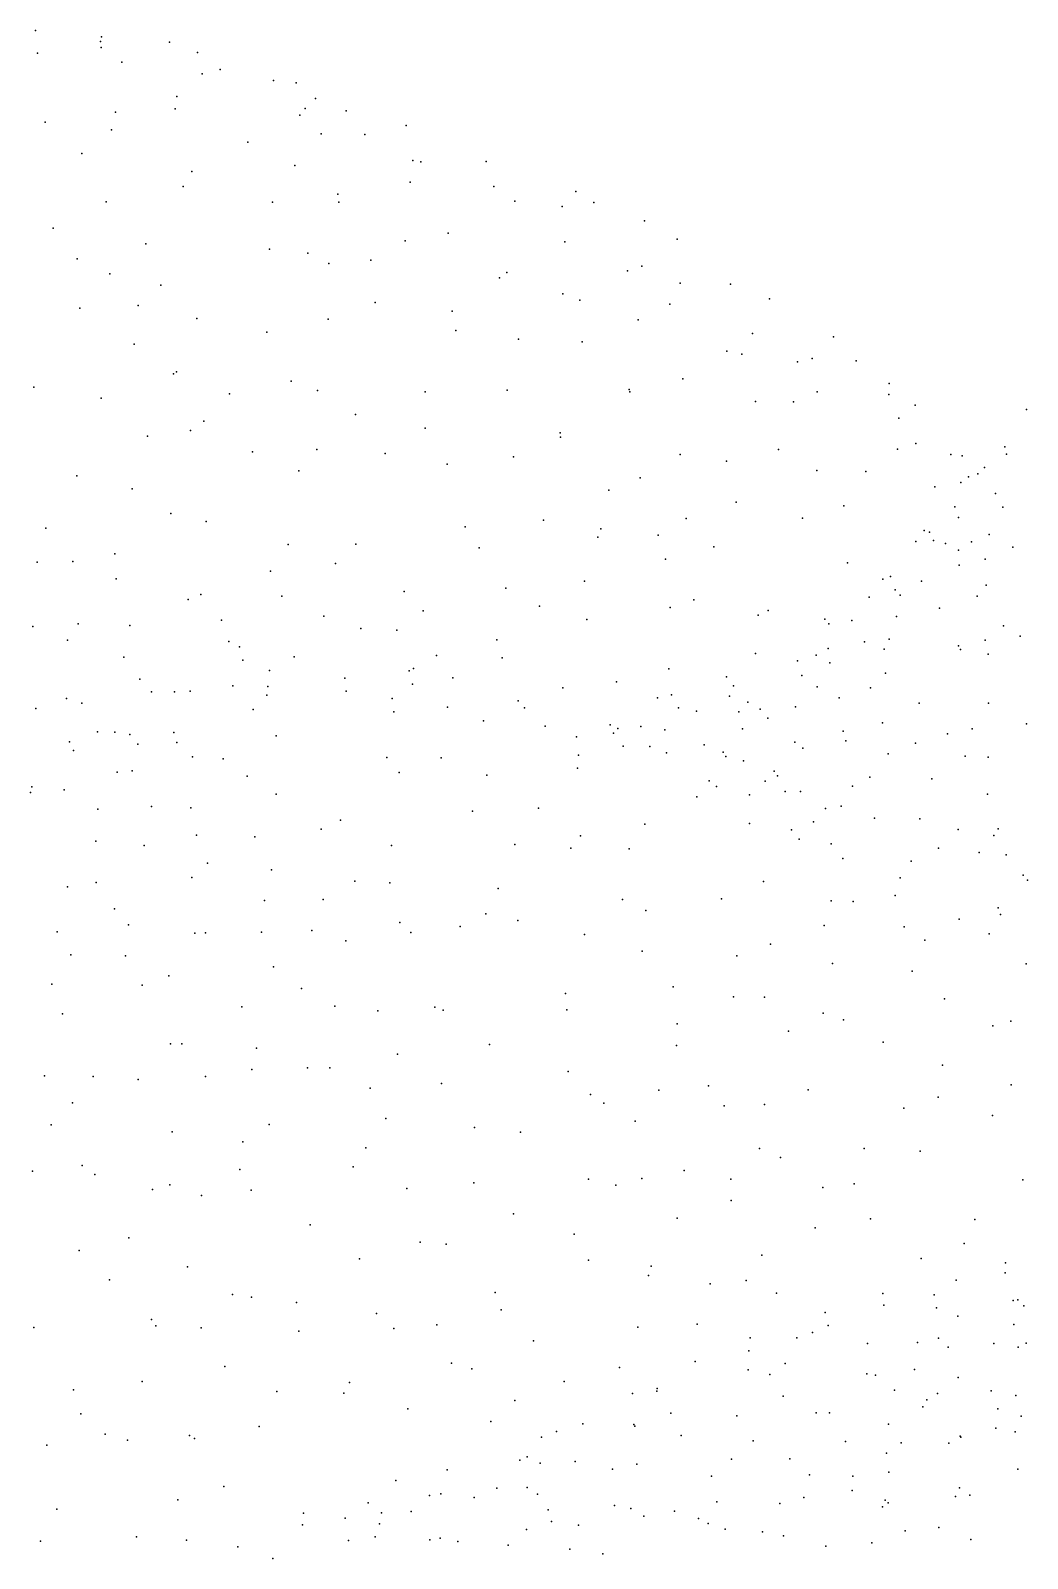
# Model space of a CAD drawing. Header units: metres. Extents: x -24.3 to 24.3, y -27.7 to 27.7.
# Drawn here: x -7.73 to -3.95, y 13.53 to 19.33 of the extents above; entities that cross this region are included whole.
import ezdxf

# ---------------------------------------------------------------- set-up
doc = ezdxf.new("R2010")
doc.units = ezdxf.units.M

msp = doc.modelspace()

# ---------------------------------------------------------------- linework, layer by layer
for p in [(-7.7073, 19.3287, 6.4156), (-7.461, 19.2878, 6.6773), (-7.4588, 19.2642, 6.1253), (-7.457, 19.305, 6.3663), (-7.199, 19.2846, 6.7644), (-7.7003, 19.243, 5.8133), (-7.3805, 19.2093, 6.8782), (-7.0934, 19.2458, 6.5571), (-7.0753, 19.1651, 6.1117), (-7.0078, 19.1809, 6.9347), (-6.8055, 19.1391, 6.3577), (-7.1712, 19.0788, 7.091), (-6.7194, 19.13, 6.6218), (-7.4042, 19.0188, 5.5226), (-7.1786, 19.0323, 5.6955), (-6.6845, 19.0333, 7.0728), (-6.6457, 19.0708, 6.1946), (-6.5293, 19.0237, 6.9187), (-7.6709, 18.9813, 7.186), (-6.7051, 19.0081, 5.9744), (-6.3025, 18.9684, 6.732), (-7.4196, 18.952, 7.2783), (-6.9029, 18.9046, 7.3617), (-6.6239, 18.9374, 7.3053), (-6.4583, 18.9343, 6.0218), (-7.5327, 18.8616, 5.3115), (-7.1148, 18.7934, 5.4161), (-6.7238, 18.817, 5.656), (-6.2769, 18.8357, 7.2159), (-6.2468, 18.8307, 6.0089), (-5.9987, 18.8321, 6.8792), (-7.1481, 18.7368, 7.5525), (-6.2862, 18.7536, 7.4586), (-5.9689, 18.7376, 7.1615), (-7.4404, 18.6789, 7.5073), (-6.8091, 18.677, 5.4385), (-6.5616, 18.7083, 7.5781), (-6.5568, 18.6776, 5.5448), (-5.8901, 18.6811, 6.0714), (-5.6588, 18.7175, 6.5098), (-5.5899, 18.6761, 6.8045), (-5.7105, 18.6615, 6.2166), (-7.6407, 18.5791, 7.4726), (-6.1428, 18.5594, 5.6333), (-5.3975, 18.6071, 6.464), (-7.2889, 18.52, 5.1268), (-6.8202, 18.4989, 7.7457), (-6.3062, 18.5308, 7.7463), (-5.6997, 18.5275, 7.3935), (-5.2735, 18.5368, 6.9316), (-7.5499, 18.462, 4.9797), (-6.675, 18.4845, 5.3332), (-6.5948, 18.4444, 7.8322), (-6.4359, 18.4575, 5.4028), (-7.4256, 18.4056, 7.6741), (-5.9484, 18.3898, 7.7736), (-5.9207, 18.4104, 5.5619), (-5.462, 18.4169, 5.9751), (-5.4078, 18.4349, 7.3213), (-7.2323, 18.3627, 7.7938), (-5.7077, 18.3297, 5.584), (-5.2626, 18.3702, 6.0848), (-5.0713, 18.3663, 6.2729), (-7.5399, 18.2749, 4.8336), (-7.3178, 18.2855, 4.9249), (-6.4199, 18.2971, 7.9797), (-6.1276, 18.2636, 5.3679), (-5.6427, 18.3058, 7.7184), (-5.3019, 18.2899, 7.5174), (-4.9242, 18.311, 6.946), (-7.0954, 18.2357, 4.9696), (-6.5974, 18.2341, 5.1591), (-5.4226, 18.2305, 5.7078), (-6.8304, 18.1845, 8.0098), (-6.1137, 18.1908, 8.0568), (-5.8759, 18.158, 5.413), (-5.6349, 18.1471, 7.898), (-4.9883, 18.1787, 7.3853), (-4.6808, 18.1665, 6.5332), (-7.3334, 18.1382, 7.8609), (-5.0862, 18.1116, 7.6363), (-5.0289, 18.1012, 5.9068), (-7.1735, 18.0338, 7.9934), (-4.8177, 18.0717, 6.0591), (-4.7626, 18.0845, 7.2764), (-4.5947, 18.0756, 6.3245), (-7.7135, 17.9761, 7.6732), (-7.1847, 18.0261, 4.783), (-6.7384, 17.998, 8.2233), (-5.2532, 18.0069, 5.6018), (-4.4704, 17.9894, 6.5391), (-7.4592, 17.9333, 4.6655), (-6.9721, 17.9508, 4.834), (-6.638, 17.9626, 4.9785), (-6.2293, 17.9573, 8.3028), (-5.9191, 17.9639, 8.2353), (-5.4561, 17.9662, 5.479), (-5.453, 17.9578, 8.0088), (-4.9774, 17.9216, 7.7513), (-4.8324, 17.9197, 5.8834), (-4.743, 17.9577, 7.5031), (-4.4713, 17.9473, 7.0648), (-6.4937, 17.8716, 8.4118), (-4.4337, 17.8584, 6.3234), (-4.3718, 17.9068, 6.8393), (-3.9495, 17.8903, 12.3582), (-7.1195, 17.8107, 4.7278), (-7.0692, 17.8468, 8.164), (-6.2295, 17.8199, 5.0775), (-5.7174, 17.8019, 8.3072), (-7.2828, 17.7896, 8.0145), (-5.7169, 17.7858, 5.2733), (-4.4379, 17.7405, 6.0713), (-4.3683, 17.7618, 7.4009), (-4.0318, 17.7487, 11.81), (-6.8848, 17.7306, 4.7846), (-6.6407, 17.7389, 4.8711), (-6.3821, 17.724, 8.5518), (-6.1463, 17.6834, 8.5551), (-5.8949, 17.7118, 8.4779), (-5.2623, 17.7198, 8.1499), (-5.0872, 17.6943, 5.5163), (-4.8898, 17.7395, 5.6787), (-4.2366, 17.7201, 6.6373), (-4.1937, 17.7148, 7.1413), (-4.0246, 17.7213, 12.6487), (-7.5511, 17.6397, 4.6034), (-6.7091, 17.6577, 8.5284), (-5.4149, 17.6317, 5.3235), (-4.7447, 17.6589, 7.8451), (-4.5583, 17.6559, 7.6995), (-4.1687, 17.6356, 12.4818), (-4.1334, 17.6471, 12.1317), (-4.108, 17.6706, 11.5782), (-7.3406, 17.5898, 8.1158), (-5.533, 17.585, 8.4462), (-4.2972, 17.5971, 7.5477), (-4.1988, 17.6136, 7.3471), (-4.0666, 17.5726, 12.8718), (-5.0497, 17.5392, 8.1964), (-4.6416, 17.5251, 5.7947), (-4.2214, 17.5211, 6.264), (-4.0395, 17.5202, 6.8025), (-7.195, 17.4961, 4.631), (-7.0602, 17.4655, 8.4495), (-5.7808, 17.4714, 5.0914), (-5.2402, 17.477, 8.3788), (-4.7985, 17.4783, 8.0724), (-4.2074, 17.481, 11.455), (-7.6692, 17.4407, 4.5547), (-6.0781, 17.4459, 4.9768), (-5.575, 17.4068, 8.6573), (-5.5637, 17.4381, 5.1882), (-5.3464, 17.4135, 5.297), (-4.3367, 17.4315, 12.5164), (-4.3164, 17.4249, 12.1718), (-4.3024, 17.3939, 7.7753), (-4.0909, 17.4166, 13.1491), (-7.4072, 17.3433, 4.5895), (-6.7493, 17.3782, 4.7255), (-6.4934, 17.3792, 4.814), (-6.0255, 17.3657, 8.8384), (-5.1352, 17.3698, 5.397), (-4.3693, 17.3902, 11.6424), (-4.2565, 17.3824, 12.8351), (-4.2068, 17.3565, 11.2618), (-4.1571, 17.3881, 7.6022), (-4.0009, 17.3684, 6.5327), (-7.7014, 17.3114, 7.7963), (-7.5668, 17.3138, 7.9917), (-6.8168, 17.2772, 8.8136), (-6.5697, 17.3065, 8.9685), (-5.3184, 17.3233, 8.5817), (-4.6286, 17.3091, 5.7058), (-4.2045, 17.3004, 6.1085), (-4.1061, 17.3233, 11.0384), (-7.4021, 17.2482, 8.2685), (-5.6257, 17.24, 8.8586), (-4.4935, 17.2469, 11.7804), (-4.4648, 17.257, 12.1481), (-4.3468, 17.2397, 5.9182), (-4.1024, 17.2239, 13.3075), (-7.1294, 17.1703, 8.7862), (-7.0802, 17.1892, 4.6489), (-6.7738, 17.1826, 9.0812), (-6.3095, 17.2007, 4.856), (-5.9233, 17.2132, 9.022), (-5.2111, 17.1686, 5.2983), (-4.5458, 17.1792, 12.5794), (-4.447, 17.2066, 8.0852), (-4.4279, 17.1862, 11.3763), (-4.1367, 17.1825, 10.8748), (-6.6148, 17.106, 9.5128), (-6.2373, 17.1269, 9.4555), (-5.7957, 17.1444, 5.0321), (-5.3005, 17.1391, 8.7546), (-4.9673, 17.1098, 5.4169), (-4.9292, 17.1278, 8.5321), (-4.4425, 17.1051, 5.7727), (-4.2791, 17.1369, 11.0458), (-7.7182, 17.0677, 7.9035), (-7.5464, 17.0776, 4.6065), (-7.3499, 17.0709, 8.6145), (-7.0019, 17.0916, 9.0924), (-6.4734, 17.0595, 4.7774), (-6.3375, 17.0541, 9.7515), (-5.6173, 17.0944, 9.0401), (-4.7137, 17.0947, 5.5653), (-4.6988, 17.0776, 8.41), (-4.6113, 17.0908, 12.2596), (-4.0358, 17.0694, 13.5133), (-7.587, 17.015, 8.1233), (-6.974, 17.0104, 9.3156), (-6.9342, 16.9905, 4.7013), (-5.9577, 17.0172, 4.9573), (-4.5641, 17.0088, 11.3348), (-4.4697, 17.0189, 8.2961), (-4.2067, 16.9939, 5.9404), (-4.1058, 17.015, 7.9853), (-3.9733, 17.0313, 6.2972), (-7.3734, 16.9514, 8.7962), (-6.9215, 16.9399, 9.6904), (-6.7272, 16.9524, 9.861), (-6.1871, 16.9569, 9.8877), (-5.938, 16.9484, 9.6094), (-4.9774, 16.9653, 8.7249), (-4.8171, 16.9372, 11.6386), (-4.7467, 16.9583, 11.9958), (-4.7015, 16.9845, 12.5517), (-4.6948, 16.9299, 12.7876), (-4.4894, 16.9808, 11.1199), (-4.1998, 16.9801, 13.3568), (-4.0946, 16.9621, 10.6298), (-6.8198, 16.9003, 10.1267), (-6.5341, 16.8714, 10.5525), (-6.2909, 16.8987, 10.4361), (-6.2739, 16.9076, 4.8275), (-6.1248, 16.8726, 10.1155), (-5.3055, 16.9067, 8.9898), (-5.0864, 16.877, 5.2805), (-4.801, 16.8813, 12.3055), (-4.4844, 16.8905, 13.0818), (-7.3121, 16.8682, 4.6722), (-7.2676, 16.8189, 9.2426), (-7.1805, 16.8196, 9.6075), (-7.1214, 16.8225, 9.8416), (-6.9588, 16.842, 10.3764), (-6.8266, 16.8401, 10.5709), (-6.5301, 16.822, 10.7817), (-6.2774, 16.8486, 10.6688), (-5.7077, 16.8345, 9.5818), (-5.5048, 16.8571, 9.3431), (-5.06, 16.8425, 11.4634), (-4.7431, 16.8381, 8.6772), (-4.5406, 16.8343, 5.5938), (-7.7066, 16.7563, 4.6675), (-7.5906, 16.7947, 8.385), (-7.5319, 16.777, 8.7072), (-6.8299, 16.8072, 10.8137), (-6.3556, 16.7948, 10.9149), (-6.1447, 16.7615, 11.0783), (-5.8766, 16.7855, 10.7136), (-5.8531, 16.7594, 10.31), (-5.3482, 16.7963, 5.1457), (-5.2953, 16.8084, 9.2222), (-5.2694, 16.7592, 11.385), (-5.0761, 16.803, 11.8194), (-5.006, 16.7799, 12.1623), (-4.8255, 16.7628, 11.0422), (-4.6596, 16.7966, 10.8297), (-4.3568, 16.776, 13.3197), (-4.0934, 16.7762, 8.1761), (-6.8822, 16.7529, 11.0904), (-6.3492, 16.7432, 11.1547), (-6.0089, 16.7096, 4.8946), (-5.2007, 16.7457, 11.132), (-5.0408, 16.743, 8.9864), (-4.9596, 16.7536, 12.462), (-4.9304, 16.7191, 12.7039), (-4.4947, 16.7014, 8.5784), (-3.9492, 16.6977, 6.0875), (-7.4722, 16.6675, 9.2279), (-7.4067, 16.6665, 9.5178), (-7.3495, 16.6577, 9.8677), (-7.1837, 16.6651, 10.5983), (-6.7947, 16.6526, 4.7787), (-5.7752, 16.6896, 11.44), (-5.6557, 16.6483, 5.0135), (-5.5288, 16.6941, 11.2351), (-5.5156, 16.663, 10.6472), (-5.4985, 16.6808, 10.0675), (-5.4116, 16.6886, 11.6442), (-5.3213, 16.675, 10.9321), (-5.0268, 16.6791, 10.7516), (-4.6444, 16.6697, 13.0644), (-4.2482, 16.6607, 10.4165), (-4.1555, 16.679, 13.6414), (-7.5792, 16.6302, 8.9516), (-7.5637, 16.5966, 4.7516), (-7.3191, 16.6214, 10.3275), (-7.1715, 16.6272, 10.9843), (-5.479, 16.6131, 11.8623), (-5.3783, 16.6127, 12.0646), (-5.3141, 16.5883, 12.336), (-5.1722, 16.6181, 12.5645), (-5.1002, 16.5911, 10.4901), (-4.8277, 16.628, 10.6404), (-4.7969, 16.6058, 5.3729), (-4.6349, 16.634, 8.7528), (-4.4734, 16.5838, 13.3384), (-4.3704, 16.6247, 5.6353), (-7.1118, 16.5725, 4.794), (-6.9964, 16.565, 11.4884), (-6.3748, 16.5703, 11.866), (-6.1697, 16.5689, 11.9588), (-5.6524, 16.5295, 12.3018), (-5.6481, 16.5789, 12.0508), (-5.0898, 16.5739, 9.429), (-5.0223, 16.5578, 12.8513), (-4.1821, 16.5748, 8.4167), (-4.0948, 16.5712, 5.846), (-7.3986, 16.5151, 10.8647), (-7.3407, 16.5196, 11.1034), (-6.9055, 16.499, 11.7823), (-6.3286, 16.5134, 4.8408), (-5.996, 16.5032, 12.2333), (-5.1522, 16.4819, 10.1108), (-4.9398, 16.4806, 5.1865), (-4.9067, 16.5187, 10.3633), (-4.8939, 16.5007, 9.1355), (-4.5438, 16.4959, 5.4933), (-4.3082, 16.4889, 8.5943), (-7.7265, 16.4371, 9.3668), (-7.7215, 16.4589, 9.1404), (-7.5993, 16.448, 10.4827), (-6.7944, 16.4313, 12.0519), (-5.1996, 16.4211, 12.8738), (-5.1246, 16.4604, 9.7847), (-5.0002, 16.429, 9.5935), (-4.865, 16.4415, 9.3547), (-4.8063, 16.4417, 13.0814), (-4.6087, 16.4614, 10.3447), (-4.0965, 16.4306, 10.1287), (-7.4709, 16.374, 11.4091), (-7.2682, 16.3847, 11.6353), (-7.1187, 16.3795, 11.8324), (-6.0498, 16.3668, 12.4857), (-5.8004, 16.378, 12.569), (-4.7114, 16.3769, 9.1442), (-4.6516, 16.3862, 5.2634), (-6.6238, 16.299, 12.374), (-6.5512, 16.3324, 4.915), (-5.3968, 16.3168, 4.9851), (-4.9995, 16.3198, 13.1303), (-4.8399, 16.2961, 9.7715), (-4.7566, 16.3265, 10.0129), (-4.5254, 16.3396, 10.1104), (-4.3531, 16.3379, 8.7564), (-4.2079, 16.2972, 9.9005), (-4.056, 16.2999, 5.7348), (-7.4788, 16.2534, 11.7122), (-7.296, 16.2363, 5.0553), (-7.0966, 16.2758, 12.1189), (-6.876, 16.2691, 12.3196), (-6.3572, 16.2366, 12.6039), (-5.89, 16.2408, 12.7732), (-5.641, 16.2733, 4.9322), (-4.811, 16.2606, 5.1028), (-4.6894, 16.243, 13.3939), (-4.0735, 16.274, 13.8145), (-5.6777, 16.226, 12.8582), (-5.4565, 16.2232, 12.9268), (-4.6463, 16.1872, 9.773), (-4.3866, 16.1769, 9.0298), (-4.2824, 16.2258, 13.7158), (-4.1282, 16.2098, 5.5258), (-4.0262, 16.2004, 8.5916), (-7.055, 16.1692, 5.0223), (-6.8131, 16.1439, 12.5888), (-3.9613, 16.1238, 9.7922), (-7.5862, 16.0798, 5.2378), (-7.4783, 16.096, 12.1074), (-7.1154, 16.115, 12.4587), (-6.4963, 16.1011, 4.898), (-6.3634, 16.0946, 12.867), (-5.9535, 16.0735, 13.0193), (-4.9461, 16.0992, 4.9069), (-4.428, 16.1137, 9.4506), (-3.9456, 16.1043, 13.9434), (-6.8391, 16.0279, 12.7975), (-6.6171, 16.031, 12.8846), (-5.481, 16.0313, 13.223), (-5.106, 16.0336, 4.7606), (-4.6894, 16.0268, 13.5754), (-4.6063, 16.0235, 4.8533), (-4.4475, 16.0471, 13.6874), (-7.4082, 15.9962, 12.4427), (-6.3256, 15.9447, 13.1148), (-5.9999, 15.9769, 4.8547), (-5.8783, 15.9519, 13.2332), (-5.3925, 15.9898, 4.8283), (-4.2042, 15.9568, 4.756), (-4.0565, 16.0002, 5.354), (-4.048, 15.9752, 9.6483), (-7.6258, 15.9086, 5.4006), (-7.3546, 15.9348, 12.6486), (-7.1035, 15.9035, 5.1452), (-7.0625, 15.9046, 12.9033), (-6.8501, 15.9071, 13.0219), (-6.6592, 15.9138, 4.9627), (-6.2847, 15.9065, 4.8434), (-6.0974, 15.9297, 13.2047), (-5.6261, 15.8983, 13.3799), (-4.7167, 15.933, 4.6409), (-4.4135, 15.9274, 4.6403), (-4.091, 15.9015, 13.9414), (-6.531, 15.8746, 13.1613), (-5.4073, 15.8359, 13.476), (-4.9199, 15.8623, 13.6117), (-4.3343, 15.8774, 4.3981), (-7.5732, 15.8215, 12.6809), (-7.3668, 15.8179, 12.8678), (-6.8057, 15.7765, 5.0849), (-5.0479, 15.8174, 4.4854), (-4.6852, 15.7884, 13.7507), (-3.9498, 15.7878, 8.946), (-7.2026, 15.7423, 13.1164), (-4.3825, 15.7597, 4.0954), (-7.6462, 15.7101, 5.7033), (-7.3038, 15.7069, 5.3843), (-6.6989, 15.6934, 13.3585), (-5.697, 15.6753, 13.6285), (-5.2892, 15.6996, 13.6153), (-5.0606, 15.6619, 4.2702), (-4.9432, 15.6607, 13.7502), (-4.2597, 15.6545, 13.9436), (-7.6059, 15.5973, 13.1364), (-6.9255, 15.6247, 13.3798), (-6.5719, 15.6262, 5.0421), (-6.409, 15.6091, 13.5522), (-6.1938, 15.6226, 13.5937), (-6.161, 15.6117, 4.8094), (-5.6925, 15.6126, 4.5801), (-4.7204, 15.6, 13.876), (-5.2746, 15.5602, 4.3384), (-4.6429, 15.5743, 3.936), (-4.0774, 15.5522, 3.5916), (-4.0091, 15.5705, 14.1005), (-7.1957, 15.4838, 13.4575), (-7.1525, 15.4833, 5.4489), (-5.9858, 15.4809, 13.8147), (-4.8522, 15.5318, 4.0069), (-4.4925, 15.4907, 3.7576), (-6.8695, 15.4672, 13.608), (-6.3346, 15.4449, 4.8567), (-5.2768, 15.4774, 13.8376), (-6.8867, 15.3869, 5.2358), (-6.676, 15.3923, 13.77), (-6.591, 15.3927, 5.017), (-5.6873, 15.3786, 4.4828), (-4.268, 15.4023, 3.5434), (-7.6731, 15.3624, 13.4216), (-7.4897, 15.3604, 5.7605), (-7.3187, 15.3486, 5.6118), (-7.063, 15.3603, 13.6714), (-6.4383, 15.3152, 13.9397), (-6.1673, 15.3336, 13.9569), (-5.3435, 15.3086, 4.1656), (-5.1556, 15.3247, 4.0406), (-4.7767, 15.3096, 14.0672), (-4.0079, 15.3288, 3.4019), (-7.5671, 15.2605, 13.5874), (-5.6029, 15.2914, 14.0144), (-5.5523, 15.2587, 4.2798), (-5.0959, 15.2489, 14.0707), (-4.9425, 15.2541, 3.8252), (-4.2841, 15.2814, 14.2103), (-6.3794, 15.2008, 4.8884), (-5.434, 15.1907, 14.1195), (-4.4148, 15.2402, 3.4829), (-4.0779, 15.2123, 14.3085), (-7.6483, 15.1762, 5.9959), (-7.1893, 15.1497, 5.5288), (-6.8211, 15.1776, 5.2148), (-6.0423, 15.167, 14.1266), (-5.8684, 15.1481, 4.4871), (-6.9211, 15.1124, 14.0472), (-6.455, 15.0891, 14.1932), (-4.9619, 15.0861, 14.2368), (-4.5651, 15.0861, 14.2909), (-4.3526, 15.077, 14.346), (-7.5313, 15.0221, 13.8805), (-6.5024, 15.017, 4.9934), (-4.8826, 15.0526, 3.6956), (-7.7191, 15.0005, 6.1202), (-7.483, 14.9882, 5.8287), (-6.9332, 15.0064, 5.3344), (-5.6109, 14.9699, 4.2416), (-5.4078, 14.9726, 4.0592), (-5.2479, 15.0028, 14.3107), (-5.0703, 14.9707, 3.8003), (-3.9629, 14.9672, 3.2351), (-7.2637, 14.9314, 5.6244), (-7.1985, 14.9483, 14.1144), (-7.0784, 14.9089, 5.4695), (-6.8901, 14.9291, 14.2314), (-6.2996, 14.9348, 4.8581), (-6.0452, 14.9562, 14.3307), (-5.5065, 14.947, 14.3548), (-4.7214, 14.9384, 14.3883), (-4.6027, 14.9531, 3.5152), (-5.0694, 14.8894, 14.421), (-6.6657, 14.7971, 5.1469), (-5.8952, 14.8382, 4.4869), (-5.2744, 14.8226, 14.4769), (-4.7501, 14.7851, 3.5555), (-4.5402, 14.8198, 14.5467), (-4.1452, 14.8175, 3.293), (-7.3533, 14.7478, 5.7282), (-6.2493, 14.7311, 4.7979), (-5.6652, 14.7617, 14.5219), (-4.1851, 14.7259, 14.7284), (-7.5425, 14.6991, 5.9623), (-6.4786, 14.6677, 5.0239), (-6.1507, 14.7241, 14.5353), (-4.9527, 14.6816, 14.6169), (-4.3492, 14.6687, 3.37), (-7.1316, 14.6373, 5.5563), (-5.6107, 14.6634, 4.2374), (-5.3727, 14.6405, 14.6426), (-4.03, 14.6153, 3.2249), (-4.029, 14.6535, 14.9893), (-7.4276, 14.5879, 14.275), (-5.3834, 14.6045, 4.0419), (-5.1483, 14.5732, 14.7115), (-5.012, 14.5861, 3.7326), (-4.2154, 14.5872, -17.2809), (-6.961, 14.5321, 14.473), (-6.8884, 14.5224, 5.3796), (-6.7182, 14.5019, 14.5714), (-5.9643, 14.5404, 4.5662), (-4.8975, 14.538, 14.7779), (-4.4938, 14.5368, 14.9057), (-4.2996, 14.5319, -16.931), (-3.9991, 14.5102, 15.4771), (-3.9816, 14.5128, -16.965), (-7.2674, 14.4382, 5.6997), (-6.4148, 14.4607, 14.6564), (-5.9419, 14.4742, 14.7381), (-4.7122, 14.4643, 3.5548), (-4.4906, 14.4928, -17.8455), (-4.291, 14.4824, -18.0855), (-4.2091, 14.4501, 15.2855), (-3.9589, 14.4891, 15.7034), (-7.7142, 14.4069, 6.0308), (-7.2513, 14.4139, 14.4431), (-7.0799, 14.4068, 5.5615), (-6.7094, 14.3935, 5.2902), (-6.3492, 14.404, 5.0013), (-6.185, 14.4178, 4.8247), (-5.4227, 14.4088, 14.8558), (-5.1979, 14.42, 3.901), (-4.7607, 14.388, 15.0505), (-4.7016, 14.4154, -16.5967), (-3.9969, 14.4185, 15.9377), (-5.8189, 14.357, 4.4701), (-4.9969, 14.3683, -17.3026), (-4.8197, 14.3689, -17.7429), (-4.5525, 14.3462, 15.2612), (-4.362, 14.3512, 3.3545), (-4.2826, 14.3674, 15.4787), (-4.2466, 14.3324, 15.7198), (-4.0726, 14.347, -18.5316), (-3.9804, 14.3333, 16.2281), (-3.9503, 14.3478, -16.6583), (-6.1301, 14.2723, 14.8336), (-5.2053, 14.2785, -17.0037), (-5.0021, 14.3193, -16.3972), (-4.8648, 14.2711, 15.2277), (-6.9898, 14.2598, 14.6417), (-6.0531, 14.2507, 4.7585), (-5.4933, 14.2552, 4.1798), (-5.0053, 14.2466, 3.8098), (-4.9232, 14.2288, -16.069), (-4.5543, 14.2316, 3.5213), (-4.5219, 14.2265, 15.513), (-4.3737, 14.2479, -18.4844), (-4.2088, 14.2183, -16.1298), (-7.5634, 14.1712, 14.4011), (-7.3038, 14.2023, 5.735), (-6.7919, 14.1648, 14.7757), (-6.5388, 14.1584, 14.8296), (-6.5166, 14.1986, 5.2128), (-5.703, 14.2031, 14.9646), (-5.4432, 14.1569, -16.6236), (-5.3513, 14.1663, 15.0739), (-5.3494, 14.1759, -16.1743), (-4.8716, 14.1468, -18.227), (-4.4504, 14.1703, 15.8209), (-4.2869, 14.1571, 16.175), (-4.0826, 14.1677, 16.4818), (-3.9896, 14.1491, 16.6787), (-6.2951, 14.0992, 5.0743), (-5.8898, 14.1306, 4.6398), (-4.3424, 14.1069, -15.7202), (-4.3276, 14.1331, 3.4336), (-4.0577, 14.0991, -18.9846), (-7.5353, 14.0794, 5.8557), (-6.8598, 14.0324, 5.4873), (-5.9804, 14.051, 15.0461), (-5.6319, 14.0416, -15.8563), (-5.4386, 14.0399, 4.2535), (-5.4345, 14.0336, -17.4519), (-5.2975, 14.0821, -15.7616), (-5.048, 14.0717, 15.3407), (-4.7474, 14.0837, -15.5044), (-4.6966, 14.0834, 15.6123), (-4.473, 14.0401, -18.7723), (-3.969, 14.0712, -13.8402), (-7.4435, 14.0025, 14.4734), (-7.3586, 13.9799, 5.749), (-7.1241, 13.9983, 14.647), (-7.105, 13.9869, 5.6138), (-5.7881, 13.9916, -16.1141), (-5.7313, 14.013, -16.667), (-5.2594, 13.9971, -15.3975), (-4.9857, 13.9779, 3.9559), (-4.6359, 13.9747, 16.0581), (-4.2006, 13.9958, -14.7659), (-4.1977, 13.9912, -14.4561), (-4.0659, 14.0257, 16.8585), (-3.9927, 14.0111, -15.3099), (-7.6651, 13.9614, 14.3354), (-5.843, 13.9168, 4.7037), (-4.4804, 13.9312, -14.2972), (-4.424, 13.9696, -14.9703), (-4.244, 13.9692, 16.708), (-6.1459, 13.867, 15.0963), (-5.8713, 13.9044, -15.5133), (-5.7935, 13.8927, 15.2145), (-5.661, 13.8985, -15.2812), (-5.5197, 13.8703, 15.3119), (-5.4274, 13.8895, -15.0549), (-5.0682, 13.9081, -18.2621), (-4.8463, 13.9089, -14.6705), (-4.4711, 13.858, 16.6129), (-3.9826, 13.8696, 3.3589), (-6.9938, 13.8042, 5.5413), (-6.3411, 13.8269, 5.1973), (-5.8425, 13.8002, -17.0351), (-5.1439, 13.8431, 15.6279), (-4.7723, 13.8485, -18.7503), (-4.6083, 13.843, 16.427), (-4.2036, 13.7988, 17.0265), (-7.1685, 13.7538, 14.6276), (-6.4456, 13.7416, -15.8152), (-6.2134, 13.7704, -15.4188), (-6.1708, 13.776, -16.1747), (-6.0435, 13.7625, -16.7368), (-5.9581, 13.7974, 4.9027), (-5.8032, 13.7747, -14.9844), (-5.1231, 13.7463, -14.3454), (-4.794, 13.7622, 3.9671), (-4.6102, 13.7886, -13.9365), (-4.4852, 13.7521, 3.7754), (-4.4738, 13.7423, 16.8292), (-4.2184, 13.766, -13.3329), (-4.1641, 13.7717, -19.3269), (-7.6271, 13.7178, 5.8674), (-6.6909, 13.7032, 5.3734), (-6.5332, 13.6846, -15.4731), (-6.3952, 13.704, 15.0502), (-6.2827, 13.7092, -15.1286), (-5.7636, 13.7152, 4.8049), (-5.5113, 13.7316, 4.5747), (-5.4504, 13.7211, -17.8818), (-5.4009, 13.6912, 15.5798), (-5.2847, 13.7102, -18.1633), (-5.1936, 13.6825, 15.8545), (-4.885, 13.7391, 16.2217), (-4.4959, 13.7276, -13.6029), (-6.6956, 13.6589, -15.225), (-6.4031, 13.6619, -16.3618), (-5.8459, 13.6413, -17.3437), (-5.7506, 13.6717, -14.6275), (-5.6482, 13.6571, -17.6433), (-5.1559, 13.6643, -18.4298), (-5.0924, 13.642, -13.955), (-4.9508, 13.6319, 4.1734), (-4.4095, 13.6365, 17.0328), (-4.282, 13.648, 3.7006), (-7.6887, 13.5973, -15.1224), (-7.3241, 13.6135, -15.6335), (-7.135, 13.6002, -15.2598), (-6.94, 13.5753, -15.8867), (-6.5206, 13.5987, -14.9588), (-6.4196, 13.6134, 5.2758), (-6.2126, 13.6023, 5.1973), (-6.1726, 13.6087, 15.1539), (-6.1055, 13.5953, -14.6935), (-5.9151, 13.5816, 15.2522), (-5.6809, 13.567, 15.4058), (-4.871, 13.6172, 16.4594), (-4.7099, 13.5782, 16.7687), (-4.536, 13.5898, -19.2358), (-4.1604, 13.6033, 17.2167), (-6.8081, 13.5312, -16.1902), (-5.5566, 13.5492, -14.1646)]:
    msp.add_point(p)

doc.saveas('drawing.dxf')
